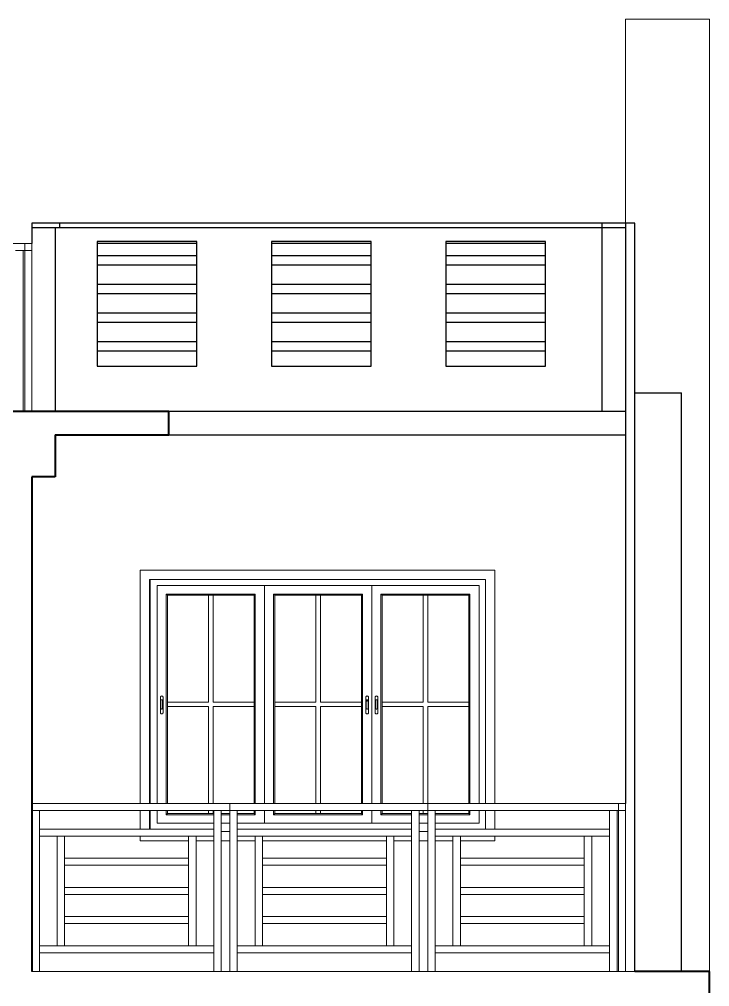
# Model space of a CAD drawing. Header units: inches. Extents: x 137851 to 141026, y -21374 to -19129.
# Drawn here: x 139213.8 to 139361.7, y -20255.6 to -20048.3 of the extents above; entities that cross this region are included whole.
import ezdxf

# ---------------------------------------------------------------- set-up
doc = ezdxf.new("R2010")
doc.units = ezdxf.units.IN
doc.header["$LTSCALE"] = 0.5
doc.header["$MEASUREMENT"] = 0
for name, color, linetype, lineweight in [('HACTH', 253, 'Continuous', 9), ('PARAPET', 50, 'Continuous', 13), ('wall', 1, 'Continuous', 40), ('wall light', 6, 'Continuous', 25), ('window', 4, 'Continuous', 13)]:
    doc.layers.add(name, color=color, linetype=linetype, lineweight=lineweight)

msp = doc.modelspace()

# ---------------------------------------------------------------- linework, layer by layer
at = {"layer": 'HACTH'}
msp.add_line((139301.27, -20252.29), (139301.27, -20216.29), dxfattribs=at)
at = {"layer": 'PARAPET'}
for p, q in [((139361.68, -20048.29), (139343.68, -20048.29)), ((139343.68, -20091.94), (139343.68, -20048.29)), ((139361.68, -20048.29), (139361.68, -20252.29)), ((139214.95, -20096.29), (139173.43, -20096.29)), ((139214.95, -20096.29), (139216.45, -20096.29)), ((139214.95, -20132.29), (139214.95, -20096.29)), ((139216.45, -20096.29), (139216.45, -20097.79)), ((139214.6, -20097.79), (139212.96, -20097.79)), ((139214.6, -20132.29), (139214.6, -20097.79)), ((139214.6, -20097.79), (139214.95, -20097.79)), ((139214.95, -20097.79), (139216.45, -20097.79)), ((139216.45, -20097.79), (139216.45, -20132.29)), ((139216.45, -20217.79), (139216.45, -20216.29)), ((139255.28, -20216.29), (139216.45, -20216.29)), ((139258.86, -20216.29), (139255.28, -20216.29)), ((139258.86, -20252.29), (139258.86, -20216.29)), ((139264.08, -20216.29), (139258.86, -20216.29)), ((139300.3, -20216.29), (139264.08, -20216.29)), ((139301.27, -20216.29), (139300.3, -20216.29)), ((139301.28, -20216.29), (139301.27, -20216.29)), ((139315.68, -20216.29), (139301.28, -20216.29)), ((139342.18, -20216.29), (139315.68, -20216.29)), ((139342.18, -20216.29), (139342.18, -20217.79)), ((139343.68, -20216.29), (139342.18, -20216.29)), ((139343.68, -20216.29), (139343.68, -20217.79)), ((139218.07, -20217.79), (139216.45, -20217.79)), ((139216.45, -20252.29), (139216.45, -20217.79)), ((139218.07, -20252.29), (139218.07, -20217.79)), ((139218.07, -20217.79), (139239.68, -20217.79)), ((139239.68, -20217.79), (139258.86, -20217.79)), ((139255.42, -20252.29), (139255.42, -20217.79)), ((139257.04, -20252.29), (139257.04, -20217.79)), ((139260.48, -20217.79), (139258.86, -20217.79)), ((139260.48, -20252.29), (139260.48, -20217.79)), ((139260.48, -20217.79), (139264.08, -20217.79)), ((139264.08, -20217.79), (139301.27, -20217.79)), ((139297.83, -20252.29), (139297.83, -20217.79)), ((139299.45, -20252.29), (139299.45, -20217.79)), ((139302.89, -20217.79), (139301.27, -20217.79)), ((139302.89, -20252.29), (139302.89, -20217.79)), ((139302.89, -20217.79), (139310.08, -20217.79)), ((139310.08, -20217.79), (139341.86, -20217.79)), ((139340.24, -20252.29), (139340.24, -20217.79)), ((139341.86, -20252.29), (139341.86, -20217.79)), ((139341.86, -20217.79), (139342.18, -20217.79)), ((139342.18, -20217.79), (139343.68, -20217.79)), ((139342.18, -20252.29), (139342.18, -20217.79)), ((139343.68, -20217.79), (139343.68, -20252.29)), ((139260.48, -20220.52), (139266.29, -20220.52)), ((139289.29, -20220.52), (139266.29, -20220.52)), ((139289.29, -20220.52), (139297.83, -20220.52)), ((139255.42, -20221.79), (139218.07, -20221.79)), ((139297.83, -20221.79), (139260.48, -20221.79)), ((139340.24, -20221.79), (139302.89, -20221.79)), ((139218.07, -20223.29), (139251.63, -20223.29)), ((139221.86, -20246.79), (139221.86, -20223.29)), ((139223.48, -20246.79), (139223.48, -20223.29)), ((139250, -20246.79), (139250, -20223.29)), ((139251.63, -20223.29), (139255.42, -20223.29)), ((139251.63, -20246.79), (139251.63, -20223.29)), ((139260.48, -20223.29), (139294.04, -20223.29)), ((139264.27, -20246.79), (139264.27, -20223.29)), ((139265.89, -20246.79), (139265.89, -20223.29)), ((139292.41, -20246.79), (139292.41, -20223.29)), ((139294.04, -20223.29), (139297.83, -20223.29)), ((139294.04, -20246.79), (139294.04, -20223.29)), ((139302.89, -20223.29), (139336.45, -20223.29)), ((139306.68, -20246.79), (139306.68, -20223.29)), ((139308.3, -20246.79), (139308.3, -20223.29)), ((139334.82, -20246.79), (139334.82, -20223.29)), ((139336.45, -20246.79), (139336.45, -20223.29)), ((139336.45, -20223.29), (139340.24, -20223.29)), ((139250, -20228.04), (139223.48, -20228.04)), ((139292.41, -20228.04), (139265.89, -20228.04)), ((139334.82, -20228.04), (139308.3, -20228.04)), ((139223.48, -20229.54), (139250, -20229.54)), ((139265.89, -20229.54), (139292.41, -20229.54)), ((139308.3, -20229.54), (139334.82, -20229.54)), ((139250, -20234.29), (139223.48, -20234.29)), ((139292.41, -20234.29), (139265.89, -20234.29)), ((139334.82, -20234.29), (139308.3, -20234.29)), ((139223.48, -20235.79), (139250, -20235.79)), ((139265.89, -20235.79), (139292.41, -20235.79)), ((139308.3, -20235.79), (139334.82, -20235.79)), ((139250, -20240.54), (139223.48, -20240.54)), ((139292.41, -20240.54), (139265.89, -20240.54)), ((139334.82, -20240.54), (139308.3, -20240.54)), ((139223.48, -20242.04), (139250, -20242.04)), ((139265.89, -20242.04), (139292.41, -20242.04)), ((139308.3, -20242.04), (139334.82, -20242.04)), ((139251.63, -20246.79), (139218.07, -20246.79)), ((139255.42, -20246.79), (139251.63, -20246.79)), ((139294.04, -20246.79), (139260.48, -20246.79)), ((139297.83, -20246.79), (139294.04, -20246.79)), ((139336.45, -20246.79), (139302.89, -20246.79)), ((139340.24, -20246.79), (139336.45, -20246.79)), ((139218.07, -20248.29), (139255.42, -20248.29)), ((139260.48, -20248.29), (139297.83, -20248.29)), ((139302.89, -20248.29), (139340.24, -20248.29)), ((139216.45, -20252.29), (139302.89, -20252.29)), ((139302.89, -20252.29), (139340.24, -20252.29)), ((139341.86, -20252.29), (139340.24, -20252.29)), ((139342.18, -20252.29), (139341.86, -20252.29)), ((139343.68, -20252.29), (139342.18, -20252.29)), ((139345.68, -20252.29), (139343.68, -20252.29))]:
    msp.add_line(p, q, dxfattribs=at)
at = {"layer": 'wall'}
for p, q in [((139221.45, -20137.29), (139245.81, -20137.29)), ((139221.45, -20137.29), (139221.45, -20146.29)), ((139221.45, -20146.29), (139216.45, -20146.29)), ((139216.45, -20146.29), (139216.45, -20252.29)), ((139361.68, -20252.29), (139345.68, -20252.29)), ((139361.68, -20266.29), (139361.68, -20252.29))]:
    msp.add_line(p, q, dxfattribs=at)
msp.add_lwpolyline([(139245.81, -20137.29), (139245.81, -20132.29), (139045.32, -20132.29), (139044.37, -20132.29), (139040.27, -20132.29), (139036.89, -20132.29)], dxfattribs=at)
at = {"layer": 'wall light'}
for p, q in [((139216.45, -20091.94), (139216.45, -20096.29)), ((139345.68, -20091.94), (139216.45, -20091.94)), ((139222.45, -20092.94), (139222.45, -20091.94)), ((139338.68, -20132.29), (139338.68, -20091.94)), ((139343.68, -20091.94), (139343.68, -20132.29)), ((139345.68, -20252.29), (139345.68, -20091.94)), ((139343.68, -20092.94), (139216.45, -20092.94)), ((139221.45, -20092.94), (139221.45, -20132.29)), ((139251.79, -20095.9), (139230.45, -20095.9)), ((139230.45, -20095.9), (139230.45, -20122.62)), ((139251.79, -20096.29), (139230.45, -20096.29)), ((139251.79, -20122.62), (139251.79, -20095.9)), ((139289.14, -20095.9), (139267.8, -20095.9)), ((139267.8, -20095.9), (139267.8, -20122.62)), ((139289.14, -20096.29), (139267.8, -20096.29)), ((139289.14, -20122.62), (139289.14, -20095.9)), ((139326.48, -20095.9), (139305.14, -20095.9)), ((139305.14, -20095.9), (139305.14, -20122.62)), ((139326.48, -20096.29), (139305.14, -20096.29)), ((139326.48, -20122.62), (139326.48, -20095.9)), ((139251.79, -20098.95), (139230.45, -20098.95)), ((139289.14, -20098.95), (139267.8, -20098.95)), ((139326.48, -20098.95), (139305.14, -20098.95)), ((139251.79, -20100.95), (139230.45, -20100.95)), ((139289.14, -20100.95), (139267.8, -20100.95)), ((139326.48, -20100.95), (139305.14, -20100.95)), ((139251.79, -20105.1), (139230.45, -20105.1)), ((139289.14, -20105.1), (139267.8, -20105.1)), ((139326.48, -20105.1), (139305.14, -20105.1)), ((139251.79, -20107.1), (139230.45, -20107.1)), ((139289.14, -20107.1), (139267.8, -20107.1)), ((139326.48, -20107.1), (139305.14, -20107.1)), ((139251.79, -20111.25), (139230.45, -20111.25)), ((139289.14, -20111.25), (139267.8, -20111.25)), ((139326.48, -20111.25), (139305.14, -20111.25)), ((139251.79, -20113.25), (139230.45, -20113.25)), ((139289.14, -20113.25), (139267.8, -20113.25)), ((139326.48, -20113.25), (139305.14, -20113.25)), ((139251.79, -20117.41), (139230.45, -20117.41)), ((139289.14, -20117.41), (139267.8, -20117.41)), ((139326.48, -20117.41), (139305.14, -20117.41)), ((139251.79, -20119.41), (139230.45, -20119.41)), ((139289.14, -20119.41), (139267.8, -20119.41)), ((139326.48, -20119.41), (139305.14, -20119.41)), ((139230.45, -20122.62), (139251.79, -20122.62)), ((139267.8, -20122.62), (139289.14, -20122.62)), ((139305.14, -20122.62), (139326.48, -20122.62)), ((139345.68, -20128.29), (139355.68, -20128.29)), ((139355.68, -20252.29), (139355.68, -20128.29)), ((139343.68, -20132.29), (139343.68, -20137.29)), ((139245.81, -20137.29), (139343.68, -20137.29)), ((139343.68, -20137.29), (139343.68, -20216.29))]:
    msp.add_line(p, q, dxfattribs=at)
msp.add_lwpolyline([(139343.68, -20132.29), (139245.81, -20132.29)], dxfattribs=at)
at = {"layer": 'window'}
for p, q in [((139315.68, -20166.29), (139239.68, -20166.29)), ((139239.68, -20166.29), (139239.68, -20216.29)), ((139315.68, -20216.29), (139315.68, -20166.29)), ((139241.68, -20168.29), (139241.68, -20216.29)), ((139313.68, -20168.29), (139241.68, -20168.29)), ((139241.79, -20168.29), (139241.79, -20216.29)), ((139313.68, -20168.29), (139313.68, -20216.29)), ((139243.29, -20216.29), (139243.29, -20169.63)), ((139312.29, -20169.63), (139243.29, -20169.63)), ((139266.29, -20169.63), (139266.29, -20216.29)), ((139289.29, -20169.63), (139289.29, -20216.29)), ((139312.29, -20169.63), (139312.29, -20216.29)), ((139245.26, -20216.29), (139245.26, -20171.43)), ((139245.26, -20171.43), (139264.33, -20171.43)), ((139245.5, -20171.65), (139245.26, -20171.43)), ((139245.5, -20216.29), (139245.5, -20171.65)), ((139264.08, -20171.65), (139245.5, -20171.65)), ((139254.3, -20171.65), (139254.3, -20194.62)), ((139255.28, -20171.65), (139255.28, -20194.62)), ((139264.08, -20171.65), (139264.33, -20171.43)), ((139264.08, -20171.65), (139264.08, -20216.29)), ((139264.33, -20171.43), (139264.33, -20216.29)), ((139287.33, -20171.43), (139268.26, -20171.43)), ((139268.26, -20171.43), (139268.26, -20216.29)), ((139268.5, -20171.65), (139268.26, -20171.43)), ((139268.5, -20171.65), (139268.5, -20216.29)), ((139268.5, -20171.65), (139287.08, -20171.65)), ((139277.3, -20171.65), (139277.3, -20194.62)), ((139278.28, -20171.65), (139278.28, -20194.62)), ((139287.08, -20171.65), (139287.33, -20171.43)), ((139287.08, -20216.29), (139287.08, -20171.65)), ((139287.33, -20216.29), (139287.33, -20171.43)), ((139291.26, -20216.29), (139291.26, -20171.43)), ((139291.26, -20171.43), (139310.33, -20171.43)), ((139291.5, -20171.65), (139291.26, -20171.43)), ((139291.5, -20216.29), (139291.5, -20171.65)), ((139310.08, -20171.65), (139291.5, -20171.65)), ((139300.3, -20171.65), (139300.3, -20194.62)), ((139301.28, -20171.65), (139301.28, -20194.62)), ((139310.08, -20171.65), (139310.33, -20171.43)), ((139310.08, -20171.65), (139310.08, -20216.29)), ((139310.33, -20171.43), (139310.33, -20216.29)), ((139244.02, -20193.47), (139244.03, -20193.44)), ((139244.02, -20193.51), (139244.03, -20193.44)), ((139244.02, -20193.51), (139244.02, -20193.47)), ((139244.02, -20196.9), (139244.02, -20193.51)), ((139244.03, -20193.44), (139244.05, -20193.41)), ((139244.05, -20193.41), (139244.07, -20193.38)), ((139244.1, -20193.35), (139244.07, -20193.38)), ((139244.13, -20193.33), (139244.1, -20193.35)), ((139244.13, -20193.33), (139244.17, -20193.31)), ((139244.2, -20193.3), (139244.17, -20193.31)), ((139244.25, -20193.29), (139244.2, -20193.3)), ((139244.29, -20193.28), (139244.25, -20193.29)), ((139244.33, -20193.29), (139244.29, -20193.28)), ((139244.33, -20193.29), (139244.37, -20193.3)), ((139244.37, -20193.3), (139244.41, -20193.31)), ((139244.41, -20193.31), (139244.45, -20193.33)), ((139244.45, -20193.33), (139244.48, -20193.35)), ((139244.48, -20193.35), (139244.51, -20193.38)), ((139244.53, -20193.41), (139244.51, -20193.38)), ((139244.55, -20193.44), (139244.53, -20193.41)), ((139244.55, -20193.47), (139244.55, -20193.44)), ((139244.55, -20193.47), (139244.56, -20193.51)), ((139244.56, -20193.51), (139244.56, -20196.9)), ((139288.04, -20193.44), (139288.03, -20193.47)), ((139288.03, -20193.47), (139288.03, -20193.51)), ((139288.03, -20193.51), (139288.03, -20196.9)), ((139288.06, -20193.41), (139288.04, -20193.44)), ((139288.08, -20193.38), (139288.06, -20193.41)), ((139288.11, -20193.35), (139288.08, -20193.38)), ((139288.14, -20193.33), (139288.11, -20193.35)), ((139288.17, -20193.31), (139288.14, -20193.33)), ((139288.21, -20193.3), (139288.17, -20193.31)), ((139288.25, -20193.29), (139288.21, -20193.3)), ((139288.3, -20193.28), (139288.25, -20193.29)), ((139288.34, -20193.29), (139288.3, -20193.28)), ((139288.38, -20193.3), (139288.34, -20193.29)), ((139288.42, -20193.31), (139288.38, -20193.3)), ((139288.46, -20193.33), (139288.42, -20193.31)), ((139288.49, -20193.35), (139288.46, -20193.33)), ((139288.52, -20193.38), (139288.49, -20193.35)), ((139288.54, -20193.41), (139288.52, -20193.38)), ((139288.55, -20193.44), (139288.54, -20193.41)), ((139288.56, -20193.47), (139288.55, -20193.44)), ((139288.57, -20193.51), (139288.55, -20193.44)), ((139288.57, -20193.51), (139288.56, -20193.47)), ((139288.57, -20196.9), (139288.57, -20193.51)), ((139290.02, -20193.47), (139290.03, -20193.44)), ((139290.02, -20193.51), (139290.03, -20193.44)), ((139290.02, -20193.51), (139290.02, -20193.47)), ((139290.02, -20196.9), (139290.02, -20193.51)), ((139290.03, -20193.44), (139290.05, -20193.41)), ((139290.05, -20193.41), (139290.07, -20193.38)), ((139290.1, -20193.35), (139290.07, -20193.38)), ((139290.13, -20193.33), (139290.1, -20193.35)), ((139290.13, -20193.33), (139290.17, -20193.31)), ((139290.2, -20193.3), (139290.17, -20193.31)), ((139290.25, -20193.29), (139290.2, -20193.3)), ((139290.29, -20193.28), (139290.25, -20193.29)), ((139290.33, -20193.29), (139290.29, -20193.28)), ((139290.33, -20193.29), (139290.37, -20193.3)), ((139290.37, -20193.3), (139290.41, -20193.31)), ((139290.41, -20193.31), (139290.45, -20193.33)), ((139290.45, -20193.33), (139290.48, -20193.35)), ((139290.48, -20193.35), (139290.51, -20193.38)), ((139290.53, -20193.41), (139290.51, -20193.38)), ((139290.55, -20193.44), (139290.53, -20193.41)), ((139290.55, -20193.47), (139290.55, -20193.44)), ((139290.55, -20193.47), (139290.56, -20193.51)), ((139290.56, -20193.51), (139290.56, -20196.9)), ((139244.12, -20194.18), (139244.11, -20194.2)), ((139244.11, -20194.2), (139244.11, -20194.22)), ((139244.11, -20194.22), (139244.11, -20195.93)), ((139244.13, -20194.16), (139244.12, -20194.18)), ((139244.14, -20194.14), (139244.13, -20194.16)), ((139244.16, -20194.12), (139244.14, -20194.14)), ((139244.18, -20194.1), (139244.16, -20194.12)), ((139244.21, -20194.09), (139244.18, -20194.1)), ((139244.23, -20194.08), (139244.21, -20194.09)), ((139244.26, -20194.08), (139244.23, -20194.08)), ((139244.29, -20194.08), (139244.26, -20194.08)), ((139244.32, -20194.08), (139244.29, -20194.08)), ((139244.34, -20194.08), (139244.32, -20194.08)), ((139244.37, -20194.09), (139244.34, -20194.08)), ((139244.39, -20194.1), (139244.37, -20194.09)), ((139244.42, -20194.12), (139244.39, -20194.1)), ((139244.44, -20194.14), (139244.42, -20194.12)), ((139244.45, -20194.16), (139244.44, -20194.14)), ((139244.46, -20194.18), (139244.45, -20194.16)), ((139244.47, -20194.2), (139244.46, -20194.18)), ((139244.47, -20194.22), (139244.47, -20194.2)), ((139244.47, -20195.93), (139244.47, -20194.22)), ((139245.5, -20194.62), (139254.3, -20194.62)), ((139245.5, -20195.52), (139254.3, -20195.52)), ((139254.3, -20195.52), (139254.3, -20216.29)), ((139255.28, -20194.62), (139264.08, -20194.62)), ((139255.28, -20195.52), (139264.08, -20195.52)), ((139255.28, -20195.52), (139255.28, -20216.29)), ((139277.3, -20194.62), (139268.5, -20194.62)), ((139277.3, -20195.52), (139268.5, -20195.52)), ((139277.3, -20195.52), (139277.3, -20216.29)), ((139287.08, -20194.62), (139278.28, -20194.62)), ((139278.28, -20195.52), (139278.28, -20216.29)), ((139287.08, -20195.52), (139278.28, -20195.52)), ((139288.12, -20194.18), (139288.14, -20194.16)), ((139288.12, -20194.2), (139288.12, -20194.18)), ((139288.12, -20194.22), (139288.12, -20194.2)), ((139288.12, -20194.47), (139288.12, -20194.22)), ((139288.12, -20194.43), (139288.14, -20194.41)), ((139288.12, -20194.45), (139288.12, -20194.43)), ((139288.12, -20194.47), (139288.12, -20194.45)), ((139288.12, -20195.93), (139288.12, -20194.47)), ((139288.14, -20194.16), (139288.15, -20194.14)), ((139288.14, -20194.41), (139288.15, -20194.39)), ((139288.15, -20194.14), (139288.17, -20194.12)), ((139288.15, -20194.39), (139288.17, -20194.37)), ((139288.17, -20194.12), (139288.19, -20194.1)), ((139288.17, -20194.37), (139288.19, -20194.35)), ((139288.19, -20194.1), (139288.21, -20194.09)), ((139288.19, -20194.35), (139288.21, -20194.34)), ((139288.21, -20194.09), (139288.24, -20194.08)), ((139288.21, -20194.34), (139288.24, -20194.33)), ((139288.24, -20194.08), (139288.27, -20194.08)), ((139288.24, -20194.33), (139288.27, -20194.33)), ((139288.27, -20194.08), (139288.3, -20194.08)), ((139288.27, -20194.33), (139288.3, -20194.32)), ((139288.3, -20194.08), (139288.33, -20194.08)), ((139288.3, -20194.32), (139288.33, -20194.33)), ((139288.33, -20194.08), (139288.35, -20194.08)), ((139288.33, -20194.33), (139288.35, -20194.33)), ((139288.35, -20194.08), (139288.38, -20194.09)), ((139288.35, -20194.33), (139288.38, -20194.34)), ((139288.38, -20194.09), (139288.4, -20194.1)), ((139288.38, -20194.34), (139288.4, -20194.35)), ((139288.4, -20194.1), (139288.43, -20194.12)), ((139288.4, -20194.35), (139288.43, -20194.37)), ((139288.43, -20194.12), (139288.44, -20194.14)), ((139288.43, -20194.37), (139288.44, -20194.39)), ((139288.44, -20194.14), (139288.46, -20194.16)), ((139288.44, -20194.39), (139288.46, -20194.41)), ((139288.46, -20194.16), (139288.47, -20194.18)), ((139288.46, -20194.41), (139288.47, -20194.43)), ((139288.47, -20194.18), (139288.48, -20194.2)), ((139288.47, -20194.43), (139288.48, -20194.45)), ((139288.48, -20194.2), (139288.48, -20194.22)), ((139288.48, -20195.93), (139288.48, -20194.22)), ((139288.48, -20194.45), (139288.48, -20194.47)), ((139290.12, -20194.18), (139290.11, -20194.2)), ((139290.11, -20194.2), (139290.11, -20194.22)), ((139290.11, -20194.22), (139290.11, -20195.93)), ((139290.13, -20194.16), (139290.12, -20194.18)), ((139290.14, -20194.14), (139290.13, -20194.16)), ((139290.16, -20194.12), (139290.14, -20194.14)), ((139290.18, -20194.1), (139290.16, -20194.12)), ((139290.21, -20194.09), (139290.18, -20194.1)), ((139290.23, -20194.08), (139290.21, -20194.09)), ((139290.26, -20194.08), (139290.23, -20194.08)), ((139290.29, -20194.08), (139290.26, -20194.08)), ((139290.32, -20194.08), (139290.29, -20194.08)), ((139290.34, -20194.08), (139290.32, -20194.08)), ((139290.37, -20194.09), (139290.34, -20194.08)), ((139290.39, -20194.1), (139290.37, -20194.09)), ((139290.42, -20194.12), (139290.39, -20194.1)), ((139290.44, -20194.14), (139290.42, -20194.12)), ((139290.45, -20194.16), (139290.44, -20194.14)), ((139290.46, -20194.18), (139290.45, -20194.16)), ((139290.47, -20194.2), (139290.46, -20194.18)), ((139290.47, -20194.22), (139290.47, -20194.2)), ((139290.47, -20195.93), (139290.47, -20194.22)), ((139291.5, -20194.62), (139300.3, -20194.62)), ((139291.5, -20195.52), (139300.3, -20195.52)), ((139300.3, -20195.52), (139300.3, -20216.29)), ((139301.28, -20194.62), (139310.08, -20194.62)), ((139301.28, -20195.52), (139310.08, -20195.52)), ((139301.28, -20195.52), (139301.28, -20216.29)), ((139244.02, -20196.93), (139244.02, -20196.9)), ((139244.03, -20196.97), (139244.02, -20196.93)), ((139244.03, -20196.97), (139244.05, -20197)), ((139244.05, -20197), (139244.07, -20197.03)), ((139244.07, -20197.03), (139244.1, -20197.05)), ((139244.13, -20197.08), (139244.1, -20197.05)), ((139244.11, -20195.95), (139244.11, -20195.93)), ((139244.12, -20195.98), (139244.11, -20195.95)), ((139244.13, -20196), (139244.12, -20195.98)), ((139244.14, -20196.02), (139244.13, -20196)), ((139244.17, -20197.09), (139244.13, -20197.08)), ((139244.16, -20196.04), (139244.14, -20196.02)), ((139244.18, -20196.05), (139244.16, -20196.04)), ((139244.17, -20197.09), (139244.2, -20197.11)), ((139244.21, -20196.06), (139244.18, -20196.05)), ((139244.25, -20197.12), (139244.2, -20197.11)), ((139244.23, -20196.07), (139244.21, -20196.06)), ((139244.26, -20196.08), (139244.23, -20196.07)), ((139244.29, -20197.12), (139244.25, -20197.12)), ((139244.29, -20196.08), (139244.26, -20196.08)), ((139244.32, -20196.08), (139244.29, -20196.08)), ((139244.29, -20197.12), (139244.33, -20197.12)), ((139244.34, -20196.07), (139244.32, -20196.08)), ((139244.33, -20197.12), (139244.37, -20197.11)), ((139244.37, -20196.06), (139244.34, -20196.07)), ((139244.39, -20196.05), (139244.37, -20196.06)), ((139244.41, -20197.09), (139244.37, -20197.11)), ((139244.42, -20196.04), (139244.39, -20196.05)), ((139244.45, -20197.08), (139244.41, -20197.09)), ((139244.44, -20196.02), (139244.42, -20196.04)), ((139244.45, -20196), (139244.44, -20196.02)), ((139244.46, -20195.98), (139244.45, -20196)), ((139244.45, -20197.08), (139244.48, -20197.05)), ((139244.47, -20195.95), (139244.46, -20195.98)), ((139244.47, -20195.93), (139244.47, -20195.95)), ((139244.48, -20197.05), (139244.51, -20197.03)), ((139244.51, -20197.03), (139244.53, -20197)), ((139244.55, -20196.97), (139244.53, -20197)), ((139244.55, -20196.93), (139244.56, -20196.9)), ((139244.56, -20196.9), (139244.55, -20196.97)), ((139244.55, -20196.93), (139244.55, -20196.97)), ((139288.03, -20196.93), (139288.03, -20196.9)), ((139288.03, -20196.9), (139288.04, -20196.97)), ((139288.03, -20196.93), (139288.04, -20196.97)), ((139288.04, -20196.97), (139288.06, -20197)), ((139288.06, -20197), (139288.08, -20197.03)), ((139288.08, -20197.03), (139288.11, -20197.05)), ((139288.11, -20197.05), (139288.14, -20197.08)), ((139288.12, -20195.93), (139288.12, -20195.95)), ((139288.12, -20195.95), (139288.12, -20195.98)), ((139288.12, -20195.98), (139288.14, -20196)), ((139288.14, -20196), (139288.15, -20196.02)), ((139288.14, -20197.08), (139288.17, -20197.09)), ((139288.15, -20196.02), (139288.17, -20196.04)), ((139288.17, -20196.04), (139288.19, -20196.05)), ((139288.17, -20197.09), (139288.21, -20197.11)), ((139288.19, -20196.05), (139288.21, -20196.06)), ((139288.21, -20196.06), (139288.24, -20196.07)), ((139288.21, -20197.11), (139288.25, -20197.12)), ((139288.24, -20196.07), (139288.27, -20196.08)), ((139288.25, -20197.12), (139288.3, -20197.12)), ((139288.27, -20196.08), (139288.3, -20196.08)), ((139288.3, -20196.08), (139288.33, -20196.08)), ((139288.3, -20197.12), (139288.34, -20197.12)), ((139288.33, -20196.08), (139288.35, -20196.07)), ((139288.34, -20197.12), (139288.38, -20197.11)), ((139288.35, -20196.07), (139288.38, -20196.06)), ((139288.38, -20196.06), (139288.4, -20196.05)), ((139288.38, -20197.11), (139288.42, -20197.09)), ((139288.4, -20196.05), (139288.43, -20196.04)), ((139288.42, -20197.09), (139288.46, -20197.08)), ((139288.43, -20196.04), (139288.44, -20196.02)), ((139288.44, -20196.02), (139288.46, -20196)), ((139288.46, -20196), (139288.47, -20195.98)), ((139288.46, -20197.08), (139288.49, -20197.05)), ((139288.47, -20195.98), (139288.48, -20195.95)), ((139288.48, -20195.95), (139288.48, -20195.93)), ((139288.49, -20197.05), (139288.52, -20197.03)), ((139288.52, -20197.03), (139288.54, -20197)), ((139288.54, -20197), (139288.55, -20196.97)), ((139288.55, -20196.97), (139288.56, -20196.93)), ((139288.56, -20196.93), (139288.57, -20196.9)), ((139290.02, -20196.93), (139290.02, -20196.9)), ((139290.03, -20196.97), (139290.02, -20196.93)), ((139290.03, -20196.97), (139290.05, -20197)), ((139290.05, -20197), (139290.07, -20197.03)), ((139290.07, -20197.03), (139290.1, -20197.05)), ((139290.13, -20197.08), (139290.1, -20197.05)), ((139290.11, -20195.95), (139290.11, -20195.93)), ((139290.12, -20195.98), (139290.11, -20195.95)), ((139290.13, -20196), (139290.12, -20195.98)), ((139290.14, -20196.02), (139290.13, -20196)), ((139290.17, -20197.09), (139290.13, -20197.08)), ((139290.16, -20196.04), (139290.14, -20196.02)), ((139290.18, -20196.05), (139290.16, -20196.04)), ((139290.17, -20197.09), (139290.2, -20197.11)), ((139290.21, -20196.06), (139290.18, -20196.05)), ((139290.25, -20197.12), (139290.2, -20197.11)), ((139290.23, -20196.07), (139290.21, -20196.06)), ((139290.26, -20196.08), (139290.23, -20196.07)), ((139290.29, -20197.12), (139290.25, -20197.12)), ((139290.29, -20196.08), (139290.26, -20196.08)), ((139290.32, -20196.08), (139290.29, -20196.08)), ((139290.29, -20197.12), (139290.33, -20197.12)), ((139290.34, -20196.07), (139290.32, -20196.08)), ((139290.33, -20197.12), (139290.37, -20197.11)), ((139290.37, -20196.06), (139290.34, -20196.07)), ((139290.39, -20196.05), (139290.37, -20196.06)), ((139290.41, -20197.09), (139290.37, -20197.11)), ((139290.42, -20196.04), (139290.39, -20196.05)), ((139290.45, -20197.08), (139290.41, -20197.09)), ((139290.44, -20196.02), (139290.42, -20196.04)), ((139290.45, -20196), (139290.44, -20196.02)), ((139290.46, -20195.98), (139290.45, -20196)), ((139290.45, -20197.08), (139290.48, -20197.05)), ((139290.47, -20195.95), (139290.46, -20195.98)), ((139290.47, -20195.93), (139290.47, -20195.95)), ((139290.48, -20197.05), (139290.51, -20197.03)), ((139290.51, -20197.03), (139290.53, -20197)), ((139290.55, -20196.97), (139290.53, -20197)), ((139290.55, -20196.93), (139290.56, -20196.9)), ((139290.56, -20196.9), (139290.55, -20196.97)), ((139290.55, -20196.93), (139290.55, -20196.97)), ((139239.68, -20217.79), (139239.68, -20221.79)), ((139241.68, -20217.79), (139241.68, -20221.79)), ((139241.79, -20217.79), (139241.79, -20221.79)), ((139243.29, -20220.52), (139243.29, -20217.79)), ((139245.26, -20218.72), (139245.26, -20217.79)), ((139245.26, -20218.72), (139245.5, -20218.49)), ((139245.5, -20218.49), (139245.5, -20217.79)), ((139255.42, -20218.49), (139245.5, -20218.49)), ((139254.3, -20217.79), (139254.3, -20218.49)), ((139255.28, -20217.79), (139255.28, -20218.49)), ((139258.86, -20218.49), (139257.04, -20218.49)), ((139264.08, -20218.49), (139260.48, -20218.49)), ((139264.08, -20217.79), (139264.08, -20218.49)), ((139264.08, -20218.49), (139264.33, -20218.72)), ((139264.33, -20217.79), (139264.33, -20218.72)), ((139266.29, -20217.79), (139266.29, -20220.52)), ((139268.26, -20217.79), (139268.26, -20218.72)), ((139268.5, -20218.49), (139268.26, -20218.72)), ((139268.5, -20217.79), (139268.5, -20218.49)), ((139268.5, -20218.49), (139287.08, -20218.49)), ((139277.3, -20217.79), (139277.3, -20218.49)), ((139278.28, -20217.79), (139278.28, -20218.49)), ((139287.08, -20218.49), (139287.08, -20217.79)), ((139287.33, -20218.72), (139287.08, -20218.49)), ((139287.33, -20218.72), (139287.33, -20217.79)), ((139289.29, -20217.79), (139289.29, -20220.52)), ((139291.26, -20218.72), (139291.26, -20217.79)), ((139291.26, -20218.72), (139291.5, -20218.49)), ((139291.5, -20218.49), (139291.5, -20217.79)), ((139297.83, -20218.49), (139291.5, -20218.49)), ((139301.27, -20218.49), (139299.45, -20218.49)), ((139300.3, -20217.79), (139300.3, -20218.49)), ((139310.08, -20218.49), (139302.89, -20218.49)), ((139310.08, -20217.79), (139310.08, -20218.49)), ((139310.08, -20218.49), (139310.33, -20218.72)), ((139310.33, -20217.79), (139310.33, -20218.72)), ((139312.29, -20217.79), (139312.29, -20220.52)), ((139313.68, -20217.79), (139313.68, -20221.79)), ((139315.68, -20221.79), (139315.68, -20217.79)), ((139255.42, -20220.52), (139243.29, -20220.52)), ((139255.42, -20218.72), (139245.26, -20218.72)), ((139258.86, -20218.72), (139257.04, -20218.72)), ((139258.86, -20220.52), (139257.04, -20220.52)), ((139264.33, -20218.72), (139260.48, -20218.72)), ((139268.26, -20218.72), (139287.33, -20218.72)), ((139297.83, -20218.72), (139291.26, -20218.72)), ((139301.27, -20218.72), (139299.45, -20218.72)), ((139301.27, -20220.52), (139299.45, -20220.52)), ((139310.33, -20218.72), (139302.89, -20218.72)), ((139312.29, -20220.52), (139302.89, -20220.52)), ((139258.86, -20222.29), (139257.04, -20222.29)), ((139301.27, -20222.29), (139299.45, -20222.29)), ((139239.68, -20223.29), (139239.68, -20224.29)), ((139239.68, -20224.29), (139250, -20224.29)), ((139251.63, -20224.29), (139255.42, -20224.29)), ((139257.04, -20224.29), (139258.86, -20224.29)), ((139260.48, -20224.29), (139264.27, -20224.29)), ((139265.89, -20224.29), (139292.41, -20224.29)), ((139294.04, -20224.29), (139297.83, -20224.29)), ((139299.45, -20224.29), (139301.27, -20224.29)), ((139302.89, -20224.29), (139306.68, -20224.29)), ((139308.3, -20224.29), (139315.68, -20224.29)), ((139315.68, -20224.29), (139315.68, -20223.29))]:
    msp.add_line(p, q, dxfattribs=at)

doc.saveas('drawing.dxf')
